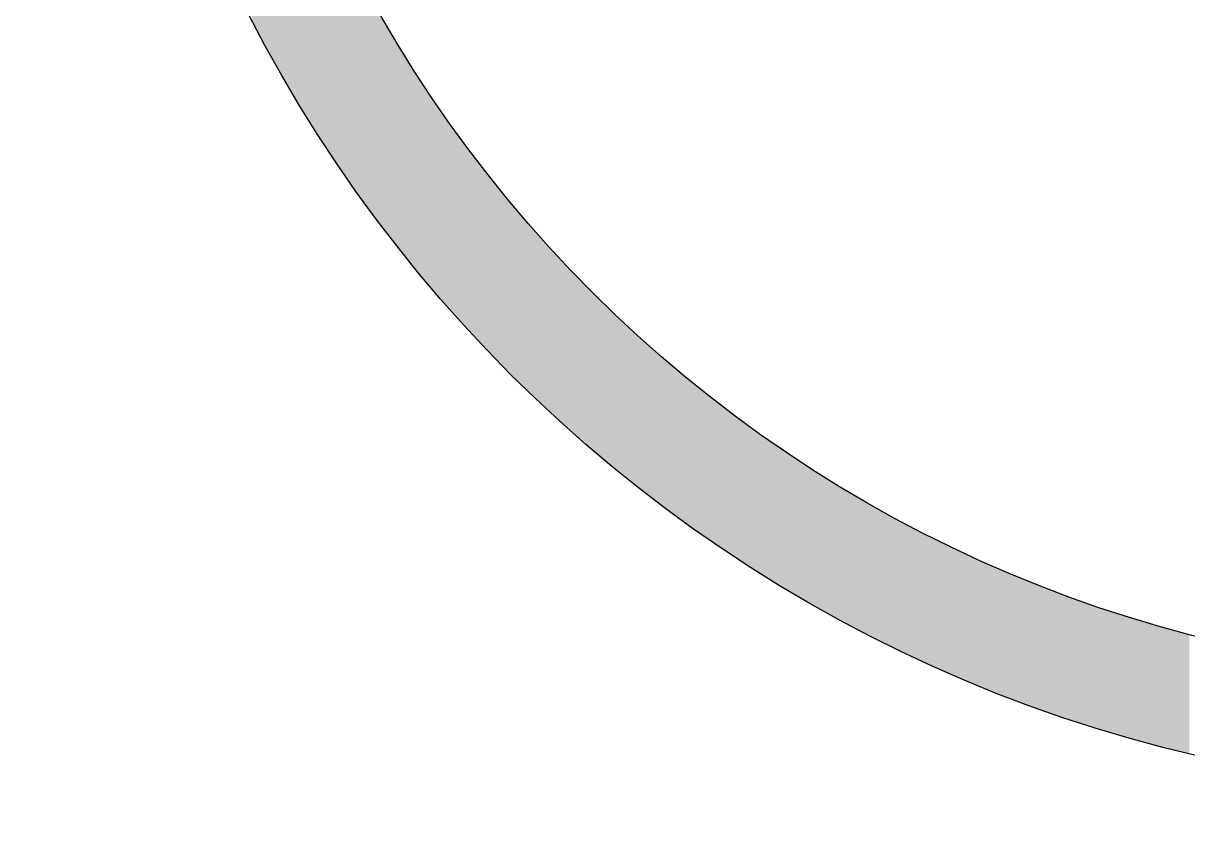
# Model space of a CAD drawing. Extents: x 39521 to 39941, y -9225 to -8631.
# Drawn here: x 39683.889 to 39684.493, y -9078.612 to -9078.193 of the extents above; entities that cross this region are included whole.
import ezdxf

# ---------------------------------------------------------------- set-up
doc = ezdxf.new("R2010")
doc.units = 0
doc.header["$LTSCALE"] = 7
doc.header["$MEASUREMENT"] = 0
doc.layers.add('D', color=2, linetype='CONTINUOUS')
doc.layers.add('DWG', color=7, linetype='CONTINUOUS')

msp = doc.modelspace()

# ---------------------------------------------------------------- linework, layer by layer
at = {"layer": 'D'}
for radius in [0.74, 0.68]:
    msp.add_circle((39684.66468, -9077.85148), radius, dxfattribs=at)
for points in [[(39684.01093, -9078.19807), (39684.00735, -9078.02548), (39684.01093, -9078.03859)], [(39684.00735, -9078.19136), (39684.00735, -9078.02548), (39684.01093, -9078.19807)], [(39684.01568, -9078.20697), (39684.01093, -9078.03859), (39684.01568, -9078.05444)], [(39684.01093, -9078.19807), (39684.01093, -9078.03859), (39684.01568, -9078.20697)], [(39684.01617, -9078.20789), (39684.01568, -9078.05444), (39684.01617, -9078.05595)], [(39684.01568, -9078.20697), (39684.01568, -9078.05444), (39684.01617, -9078.20789)], [(39684.02084, -9078.21614), (39684.01617, -9078.05595), (39684.02084, -9078.07027)], [(39684.01617, -9078.20789), (39684.01617, -9078.05595), (39684.02084, -9078.21614)], [(39684.02544, -9078.22426), (39684.02084, -9078.07027), (39684.02544, -9078.08327)], [(39684.02084, -9078.21614), (39684.02084, -9078.07027), (39684.02544, -9078.22426)], [(39684.02643, -9078.2259), (39684.02544, -9078.08327), (39684.02643, -9078.08605)], [(39684.02544, -9078.22426), (39684.02544, -9078.08327), (39684.02643, -9078.2259)], [(39684.03243, -9078.2359), (39684.02643, -9078.08605), (39684.03243, -9078.10178)], [(39684.02643, -9078.2259), (39684.02643, -9078.08605), (39684.03243, -9078.2359)], [(39684.03515, -9078.24044), (39684.03243, -9078.10178), (39684.03515, -9078.10843)], [(39684.03243, -9078.2359), (39684.03243, -9078.10178), (39684.03515, -9078.24044)], [(39684.03885, -9078.24626), (39684.03515, -9078.10843), (39684.03885, -9078.11744)], [(39684.03515, -9078.24044), (39684.03515, -9078.10843), (39684.03885, -9078.24626)], [(39684.04531, -9078.25641), (39684.03885, -9078.11744), (39684.04531, -9078.13212)], [(39684.03885, -9078.24626), (39684.03885, -9078.11744), (39684.04531, -9078.25641)], [(39684.0457, -9078.257), (39684.04531, -9078.13212), (39684.0457, -9078.133)], [(39684.04531, -9078.25641), (39684.04531, -9078.13212), (39684.0457, -9078.257)], [(39684.05297, -9078.26781), (39684.0457, -9078.133), (39684.05297, -9078.14846)], [(39684.0457, -9078.257), (39684.0457, -9078.133), (39684.05297, -9078.26781)], [(39684.0559, -9078.27216), (39684.05297, -9078.14846), (39684.0559, -9078.15431)], [(39684.05297, -9078.26781), (39684.05297, -9078.14846), (39684.0559, -9078.27216)], [(39684.06065, -9078.27886), (39684.0559, -9078.15431), (39684.06065, -9078.1638)], [(39684.0559, -9078.27216), (39684.0559, -9078.15431), (39684.06065, -9078.27886)], [(39684.06691, -9078.28767), (39684.06065, -9078.1638), (39684.06691, -9078.17554)], [(39684.06065, -9078.27886), (39684.06065, -9078.1638), (39684.06691, -9078.28767)], [(39684.06875, -9078.29013), (39684.06691, -9078.17554), (39684.06875, -9078.179)], [(39684.06691, -9078.28767), (39684.06691, -9078.17554), (39684.06875, -9078.29013)], [(39684.07727, -9078.30149), (39684.06875, -9078.179), (39684.07727, -9078.19404)], [(39684.06875, -9078.29013), (39684.06875, -9078.179), (39684.07727, -9078.30149)], [(39684.07834, -9078.30292), (39684.07727, -9078.19404), (39684.07834, -9078.19582)], [(39684.07727, -9078.30149), (39684.07727, -9078.19404), (39684.07834, -9078.30292)], [(39684.0862, -9078.31286), (39684.07834, -9078.19582), (39684.0862, -9078.2089)], [(39684.07834, -9078.30292), (39684.07834, -9078.19582), (39684.0862, -9078.31286)], [(39684.09018, -9078.3179), (39684.0862, -9078.2089), (39684.09018, -9078.21517)], [(39684.0862, -9078.31286), (39684.0862, -9078.2089), (39684.09018, -9078.3179)], [(39684.09553, -9078.32431), (39684.09018, -9078.21517), (39684.09553, -9078.22358)], [(39684.09018, -9078.3179), (39684.09018, -9078.21517), (39684.09553, -9078.32431)], [(39684.10242, -9078.33258), (39684.09553, -9078.22358), (39684.10242, -9078.23384)], [(39684.09553, -9078.32431), (39684.09553, -9078.22358), (39684.10242, -9078.33258)], [(39684.10526, -9078.33581), (39684.10242, -9078.23384), (39684.10526, -9078.23805)], [(39684.10242, -9078.33258), (39684.10242, -9078.23384), (39684.10526, -9078.33581)], [(39684.11505, -9078.34696), (39684.10526, -9078.23805), (39684.11505, -9078.25185)], [(39684.10526, -9078.33581), (39684.10526, -9078.23805), (39684.11505, -9078.34696)], [(39684.11538, -9078.34731), (39684.11505, -9078.25185), (39684.11538, -9078.25231)], [(39684.11505, -9078.34696), (39684.11505, -9078.25185), (39684.11538, -9078.34731)], [(39684.12588, -9078.35867), (39684.11538, -9078.25231), (39684.12588, -9078.26632)], [(39684.11538, -9078.34731), (39684.11538, -9078.25231), (39684.12588, -9078.35867)], [(39684.12806, -9078.36102), (39684.12588, -9078.26632), (39684.12806, -9078.26907)], [(39684.12588, -9078.35867), (39684.12588, -9078.26632), (39684.12806, -9078.36102)], [(39684.13676, -9078.36995), (39684.12806, -9078.26907), (39684.13676, -9078.28008)], [(39684.12806, -9078.36102), (39684.12806, -9078.26907), (39684.13676, -9078.36995)], [(39684.14143, -9078.37474), (39684.13676, -9078.28008), (39684.14143, -9078.28567)], [(39684.13676, -9078.36995), (39684.13676, -9078.28008), (39684.14143, -9078.37474)], [(39684.14801, -9078.38116), (39684.14143, -9078.28567), (39684.14801, -9078.29358)], [(39684.14143, -9078.37474), (39684.14143, -9078.28567), (39684.14801, -9078.38116)], [(39684.15515, -9078.38811), (39684.14801, -9078.29358), (39684.15515, -9078.3017)], [(39684.14801, -9078.38116), (39684.14801, -9078.29358), (39684.15515, -9078.38811)], [(39684.15962, -9078.39224), (39684.15515, -9078.3017), (39684.15962, -9078.30679)], [(39684.15515, -9078.38811), (39684.15515, -9078.3017), (39684.15962, -9078.39224)], [(39684.1692, -9078.40111), (39684.15962, -9078.30679), (39684.1692, -9078.31715)], [(39684.15962, -9078.39224), (39684.15962, -9078.30679), (39684.1692, -9078.40111)], [(39684.17157, -9078.40319), (39684.1692, -9078.31715), (39684.17157, -9078.3197)], [(39684.1692, -9078.40111), (39684.1692, -9078.31715), (39684.17157, -9078.40319)], [(39684.18358, -9078.41374), (39684.17157, -9078.3197), (39684.18358, -9078.33203)], [(39684.17157, -9078.40319), (39684.17157, -9078.3197), (39684.18358, -9078.41374)], [(39684.18385, -9078.41397), (39684.18358, -9078.33203), (39684.18385, -9078.33231)], [(39684.18358, -9078.41374), (39684.18358, -9078.33203), (39684.18385, -9078.41397)], [(39684.19646, -9078.42448), (39684.18385, -9078.33231), (39684.19646, -9078.3446)], [(39684.18385, -9078.41397), (39684.18385, -9078.33231), (39684.19646, -9078.42448)], [(39684.19826, -9078.42598), (39684.19646, -9078.3446), (39684.19826, -9078.34627)], [(39684.19646, -9078.42448), (39684.19646, -9078.3446), (39684.19826, -9078.42598)], [(39684.20938, -9078.43477), (39684.19826, -9078.34627), (39684.20938, -9078.35655)], [(39684.19826, -9078.42598), (39684.19826, -9078.34627), (39684.20938, -9078.43477)], [(39684.21324, -9078.43782), (39684.20938, -9078.35655), (39684.21324, -9078.35994)], [(39684.20938, -9078.43477), (39684.20938, -9078.35655), (39684.21324, -9078.43782)], [(39684.22259, -9078.44483), (39684.21324, -9078.35994), (39684.22259, -9078.36815)], [(39684.21324, -9078.43782), (39684.21324, -9078.35994), (39684.22259, -9078.44483)], [(39684.22849, -9078.44925), (39684.22259, -9078.36815), (39684.22849, -9078.37307)], [(39684.22259, -9078.44483), (39684.22259, -9078.36815), (39684.22849, -9078.44925)], [(39684.23608, -9078.45464), (39684.22849, -9078.37307), (39684.23608, -9078.3794)], [(39684.22849, -9078.44925), (39684.22849, -9078.37307), (39684.23608, -9078.45464)], [(39684.244, -9078.46027), (39684.23608, -9078.3794), (39684.244, -9078.38566)], [(39684.23608, -9078.45464), (39684.23608, -9078.3794), (39684.244, -9078.46027)], [(39684.24984, -9078.4642), (39684.244, -9078.38566), (39684.24984, -9078.39028)], [(39684.244, -9078.46027), (39684.244, -9078.38566), (39684.24984, -9078.4642)], [(39684.25975, -9078.47086), (39684.24984, -9078.39028), (39684.25975, -9078.39771)], [(39684.24984, -9078.4642), (39684.24984, -9078.39028), (39684.25975, -9078.47086)], [(39684.26386, -9078.47347), (39684.25975, -9078.39771), (39684.26386, -9078.40079)], [(39684.25975, -9078.47086), (39684.25975, -9078.39771), (39684.26386, -9078.47347)], [(39684.27572, -9078.48101), (39684.26386, -9078.40079), (39684.27572, -9078.40921)], [(39684.26386, -9078.47347), (39684.26386, -9078.40079), (39684.27572, -9078.48101)], [(39684.27811, -9078.48244), (39684.27572, -9078.40921), (39684.27811, -9078.41091)], [(39684.27572, -9078.48101), (39684.27572, -9078.40921), (39684.27811, -9078.48244)], [(39684.2919, -9078.49072), (39684.27811, -9078.41091), (39684.2919, -9078.42018)], [(39684.27811, -9078.48244), (39684.27811, -9078.41091), (39684.2919, -9078.49072)], [(39684.29258, -9078.49111), (39684.2919, -9078.42018), (39684.29258, -9078.42064)], [(39684.2919, -9078.49072), (39684.2919, -9078.42018), (39684.29258, -9078.49111)], [(39684.30726, -9078.49942), (39684.29258, -9078.42064), (39684.30726, -9078.42997)], [(39684.29258, -9078.49111), (39684.29258, -9078.42064), (39684.30726, -9078.49942)], [(39684.30827, -9078.49999), (39684.30726, -9078.42997), (39684.30827, -9078.43057)], [(39684.30726, -9078.49942), (39684.30726, -9078.42997), (39684.30827, -9078.49999)], [(39684.32213, -9078.50738), (39684.30827, -9078.43057), (39684.32213, -9078.43889)], [(39684.30827, -9078.49999), (39684.30827, -9078.43057), (39684.32213, -9078.50738)], [(39684.32481, -9078.50881), (39684.32213, -9078.43889), (39684.32481, -9078.44041)], [(39684.32213, -9078.50738), (39684.32213, -9078.43889), (39684.32481, -9078.50881)], [(39684.33717, -9078.515), (39684.32481, -9078.44041), (39684.33717, -9078.44741)], [(39684.32481, -9078.50881), (39684.32481, -9078.44041), (39684.33717, -9078.515)], [(39684.3415, -9078.51717), (39684.33717, -9078.44741), (39684.3415, -9078.44972)], [(39684.33717, -9078.515), (39684.33717, -9078.44741), (39684.3415, -9078.51717)], [(39684.35236, -9078.52228), (39684.3415, -9078.44972), (39684.35236, -9078.45551)], [(39684.3415, -9078.51717), (39684.3415, -9078.44972), (39684.35236, -9078.52228)], [(39684.35832, -9078.52508), (39684.35236, -9078.45551), (39684.35832, -9078.4585)], [(39684.35236, -9078.52228), (39684.35236, -9078.45551), (39684.35832, -9078.52508)], [(39684.3677, -9078.52921), (39684.35832, -9078.4585), (39684.3677, -9078.4632)], [(39684.35832, -9078.52508), (39684.35832, -9078.4585), (39684.3677, -9078.52921)], [(39684.37526, -9078.53253), (39684.3677, -9078.4632), (39684.37526, -9078.46675)], [(39684.3677, -9078.52921), (39684.3677, -9078.4632), (39684.37526, -9078.53253)], [(39684.38316, -9078.53577), (39684.37526, -9078.46675), (39684.38316, -9078.47046)], [(39684.37526, -9078.53253), (39684.37526, -9078.46675), (39684.38316, -9078.53577)], [(39684.39229, -9078.53952), (39684.38316, -9078.47046), (39684.39229, -9078.47448)], [(39684.38316, -9078.53577), (39684.38316, -9078.47046), (39684.39229, -9078.53952)], [(39684.39873, -9078.54198), (39684.39229, -9078.47448), (39684.39873, -9078.47731)], [(39684.39229, -9078.53952), (39684.39229, -9078.47448), (39684.39873, -9078.54198)], [(39684.40941, -9078.54605), (39684.39873, -9078.47731), (39684.40941, -9078.4817)], [(39684.39873, -9078.54198), (39684.39873, -9078.47731), (39684.40941, -9078.54605)], [(39684.41438, -9078.54781), (39684.40941, -9078.4817), (39684.41438, -9078.48373)], [(39684.40941, -9078.54605), (39684.40941, -9078.4817), (39684.41438, -9078.54781)], [(39684.42659, -9078.55213), (39684.41438, -9078.48373), (39684.42659, -9078.48839)], [(39684.41438, -9078.54781), (39684.41438, -9078.48373), (39684.42659, -9078.55213)], [(39684.43011, -9078.55328), (39684.42659, -9078.48839), (39684.43011, -9078.48974)], [(39684.42659, -9078.55213), (39684.42659, -9078.48839), (39684.43011, -9078.55328)], [(39684.44382, -9078.55775), (39684.43011, -9078.48974), (39684.44382, -9078.49458)], [(39684.43011, -9078.55328), (39684.43011, -9078.48974), (39684.44382, -9078.55775)], [(39684.4459, -9078.55837), (39684.44382, -9078.49458), (39684.4459, -9078.49532)], [(39684.44382, -9078.55775), (39684.44382, -9078.49458), (39684.4459, -9078.55837)], [(39684.46107, -9078.56291), (39684.4459, -9078.49532), (39684.46107, -9078.50027)], [(39684.4459, -9078.55837), (39684.4459, -9078.49532), (39684.46107, -9078.56291)], [(39684.46172, -9078.56309), (39684.46107, -9078.50027), (39684.46172, -9078.50048)], [(39684.46107, -9078.56291), (39684.46107, -9078.50027), (39684.46172, -9078.56309)], [(39684.47758, -9078.56742), (39684.46172, -9078.50048), (39684.47758, -9078.50523)], [(39684.46172, -9078.56309), (39684.46172, -9078.50048), (39684.47758, -9078.56742)], [(39684.47833, -9078.56763), (39684.47758, -9078.50523), (39684.47833, -9078.50544)], [(39684.47758, -9078.56742), (39684.47758, -9078.50523), (39684.47833, -9078.56763)], [(39684.49344, -9078.57137), (39684.47833, -9078.50544), (39684.49344, -9078.50956)], [(39684.47833, -9078.56763), (39684.47833, -9078.50544), (39684.49344, -9078.57137)]]:
    msp.add_solid(points, dxfattribs=at)
at = {"layer": 'DWG'}
for radius in [6.5, 6.3]:
    msp.add_circle((39688.80112, -9081.32261), radius, dxfattribs=at)
msp.add_arc((39688.80112, -9081.32261), 4.5, 185.99754, 174.24014, dxfattribs=at)

doc.saveas('drawing.dxf')
